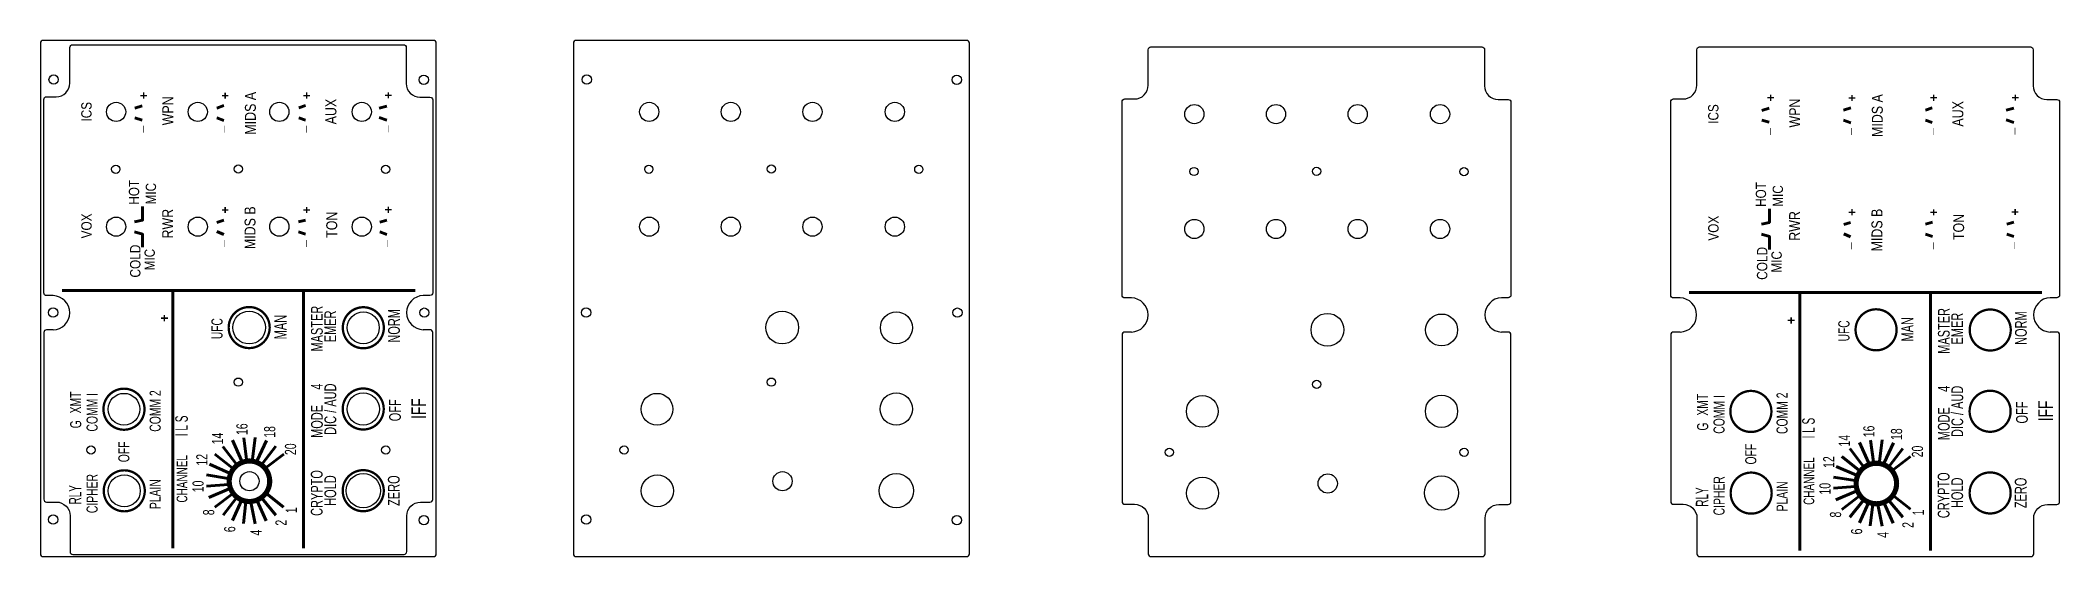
# Model space of a CAD drawing. Header units: millimetres. Extents: x 106 to 842, y 100 to 288.
import ezdxf

# ---------------------------------------------------------------- set-up
doc = ezdxf.new("R2010")
doc.units = ezdxf.units.MM
doc.layers.add('Layer1', color=7, linetype='Continuous')
doc.styles.add('Panel', font='ARLRDBD.TTF', dxfattribs={"width": 0.7})
doc.styles.add('Panel Heading', font='ARLRDBD.TTF', dxfattribs={"width": 0.6})
doc.styles.add('Panel Text', font='arial.ttf', dxfattribs={"width": 0.65})
doc.styles.add('Panel Title', font='ariblk.ttf', dxfattribs={"width": 0.85})

msp = doc.modelspace()

# ---------------------------------------------------------------- linework, layer by layer
at = {"layer": 'Layer1'}
for p, q in [((105.67, 287.18), (105.67, 101)), ((249, 288.18), (106.67, 288.18)), ((250, 101), (250, 287.18)), ((300, 287.18), (300, 101)), ((443.33, 288.18), (301, 288.18)), ((444.33, 101), (444.33, 287.18)), ((106.67, 100), (249, 100)), ((301, 100), (443.33, 100))]:
    msp.add_line(p, q, dxfattribs=at)
at = {"layer": 'Layer1', "lineweight": -3}
for points in [[(110.31, 195.13), (107.92, 195.13, -0.414214), (106.92, 196.13), (106.92, 266.64, -0.414214), (107.92, 267.64), (111.43, 267.64, 0.414214), (116.43, 272.64), (116.43, 285.62, -0.414214), (117.43, 286.62), (238.06, 286.62, -0.414214), (239.06, 285.62), (239.06, 272.48, 0.414214), (244.06, 267.48), (247.69, 267.48, -0.414214), (248.69, 266.48), (248.69, 196.19, -0.414214), (247.69, 195.19), (245.22, 195.19)], [(503.39, 194.31), (501, 194.31, -0.414214), (500, 195.31), (500, 265.82, -0.414214), (501, 266.82), (504.51, 266.82, 0.414214), (509.51, 271.82), (509.51, 284.8, -0.414214), (510.51, 285.8), (631.14, 285.8, -0.414214), (632.14, 284.8), (632.14, 271.65, 0.414214), (637.14, 266.65), (640.77, 266.65, -0.414214), (641.77, 265.65), (641.77, 195.36, -0.414214), (640.77, 194.36), (638.3, 194.36)], [(703.39, 194.31), (701, 194.31, -0.414214), (700, 195.31), (700, 265.82, -0.414214), (701, 266.82), (704.51, 266.82, 0.414214), (709.51, 271.82), (709.51, 284.8, -0.414214), (710.51, 285.8), (831.14, 285.8, -0.414214), (832.14, 284.8), (832.14, 271.65, 0.414214), (837.14, 266.65), (840.77, 266.65, -0.414214), (841.77, 265.65), (841.77, 195.36, -0.414214), (840.77, 194.36), (838.3, 194.36)], [(110.31, 182.67), (107.92, 182.67, 0.414214), (106.92, 181.67), (106.92, 120.89, 0.414214), (107.92, 119.89), (111.49, 119.89, -0.414214), (116.49, 114.89), (116.49, 101.82, 0.414214), (117.49, 100.82), (238.25, 100.82, 0.414214), (239.25, 101.82), (239.25, 114.85, -0.414214), (244.25, 119.85), (247.69, 119.85, 0.414214), (248.69, 120.85), (248.69, 181.69, 0.414214), (247.69, 182.69), (245.22, 182.69)], [(503.39, 181.85), (501, 181.85, 0.414214), (500, 180.85), (500, 120.07, 0.414214), (501, 119.07), (504.57, 119.07, -0.414214), (509.57, 114.07), (509.57, 101, 0.414214), (510.57, 100), (631.33, 100, 0.414214), (632.33, 101), (632.33, 114.03, -0.414214), (637.33, 119.03), (640.77, 119.03, 0.414214), (641.77, 120.03), (641.77, 180.86, 0.414214), (640.77, 181.86), (638.3, 181.86)], [(703.39, 181.85), (701, 181.85, 0.414214), (700, 180.85), (700, 120.07, 0.414214), (701, 119.07), (704.57, 119.07, -0.414214), (709.57, 114.07), (709.57, 101, 0.414214), (710.57, 100), (831.33, 100, 0.414214), (832.33, 101), (832.33, 114.03, -0.414214), (837.33, 119.03), (840.77, 119.03, 0.414214), (841.77, 120.03), (841.77, 180.86, 0.414214), (840.77, 181.86), (838.3, 181.86)]]:
    msp.add_lwpolyline(points, format="xyb", dxfattribs=at)
at = {"layer": 'Layer1', "lineweight": 60}
for points in [[(140.1, 263.5), (142.83, 264.29)], [(142.83, 259.15), (140.1, 259.93)], [(169.95, 263.52), (172.53, 264.4)], [(172.53, 258.99), (169.95, 259.98)], [(199.86, 263.58), (202.27, 264.41)], [(202.27, 259.06), (199.86, 259.94)], [(229.22, 263.53), (231.95, 264.25)], [(231.95, 259.08), (229.22, 260.03)], [(733.18, 262.68), (735.91, 263.47)], [(735.91, 258.32), (733.18, 259.11)], [(763.03, 262.7), (765.61, 263.58)], [(765.61, 258.17), (763.03, 259.16)], [(792.94, 262.76), (795.35, 263.58)], [(795.35, 258.24), (792.94, 259.12)], [(822.3, 262.71), (825.03, 263.42)], [(825.03, 258.26), (822.3, 259.21)], [(140, 222.04), (142.92, 222.66), (142.92, 227.59)], [(170.02, 221.84), (172.52, 222.63)], [(199.77, 221.99), (202.38, 222.69)], [(229.46, 221.97), (232, 222.7)], [(733.08, 221.21), (736, 221.83), (736, 226.77)], [(763.1, 221.02), (765.6, 221.8)], [(792.85, 221.17), (795.47, 221.87)], [(822.54, 221.14), (825.08, 221.88)], [(140, 218.35), (142.92, 217.53), (142.92, 212.79)], [(172.52, 217.46), (170.02, 218.47)], [(202.38, 217.51), (199.77, 218.35)], [(232, 217.47), (229.46, 218.42)], [(733.08, 217.52), (736, 216.71), (736, 211.97)], [(765.6, 216.63), (763.1, 217.65)], [(795.47, 216.69), (792.85, 217.53)], [(825.08, 216.65), (822.54, 217.6)], [(113.64, 197.04), (242.26, 197.04)], [(154, 103.06), (154, 197.04)], [(201.57, 103.06), (201.57, 197.04)], [(706.72, 196.22), (835.34, 196.22)], [(747.08, 102.24), (747.08, 196.22)], [(794.65, 102.24), (794.65, 196.22)], [(172.24, 140.18), (177.1, 133.83)], [(175.76, 142.4), (178.99, 135.08)], [(179.81, 143.32), (180.86, 135.39)], [(184.02, 143.4), (182.98, 135.47)], [(188.07, 142.33), (184.72, 135.07)], [(191.56, 140.26), (186.66, 133.94)], [(768.84, 141.58), (772.07, 134.26)], [(772.89, 142.5), (773.94, 134.57)], [(777.1, 142.58), (776.06, 134.64)], [(781.16, 141.5), (777.8, 134.24)], [(167.28, 133.7), (174.59, 130.47)], [(169.28, 137.33), (175.54, 132.35)], [(194.39, 137.29), (188, 132.47)], [(760.36, 132.88), (767.68, 129.65)], [(762.36, 136.51), (768.62, 131.53)], [(765.32, 139.36), (770.19, 133.01)], [(784.64, 139.44), (779.74, 133.11)], [(787.47, 136.47), (781.08, 131.65)], [(166.22, 125.72), (174.2, 126.32)], [(166.27, 129.83), (174.16, 128.52)], [(759.31, 124.9), (767.28, 125.5)], [(759.35, 129.01), (767.25, 127.7)], [(167.13, 121.52), (174.49, 124.66)], [(169.29, 118.03), (175.66, 122.86)], [(172.26, 115.15), (177.21, 121.43)], [(175.75, 113.14), (179.05, 120.43)], [(179.68, 112.04), (180.57, 119.99)], [(183.94, 111.99), (182.39, 119.83)], [(187.97, 113.04), (184.7, 120.35)], [(191.56, 115.15), (186.44, 121.3)], [(194.34, 118.07), (188.07, 123.04)], [(760.21, 120.69), (767.57, 123.84)], [(762.37, 117.2), (768.75, 122.03)], [(765.34, 114.33), (770.29, 120.61)], [(768.83, 112.31), (772.13, 119.6)], [(772.76, 111.21), (773.65, 119.16)], [(777.03, 111.16), (775.47, 119.01)], [(781.05, 112.22), (777.79, 119.52)], [(784.64, 114.33), (779.53, 120.48)], [(787.42, 117.25), (781.15, 122.22)]]:
    msp.add_lwpolyline(points, dxfattribs=at)
at = {"layer": 'Layer1', "lineweight": -3}
for points, const_width in [([(174.31, 183.5, 1), (189.27, 183.5, 1)], 0.839), ([(215.92, 183.43, 1), (230.88, 183.43, 1)], 0.839), ([(767.39, 182.68, 1), (782.35, 182.68, 1)], 0.839), ([(809, 182.61, 1), (823.96, 182.61, 1)], 0.839), ([(128.66, 153.74, 1), (143.63, 153.74, 1)], 0.839), ([(215.88, 153.81, 1), (230.84, 153.81, 1)], 0.839), ([(721.75, 152.92, 1), (736.71, 152.92, 1)], 0.839), ([(808.96, 152.99, 1), (823.92, 152.99, 1)], 0.839), ([(174.51, 127.47, 1), (189.27, 127.47, 1)], 1.87), ([(767.59, 126.65, 1), (782.35, 126.65, 1)], 1.87), ([(128.77, 123.98, 1), (143.73, 123.98, 1)], 0.839), ([(215.88, 124.03, 1), (230.85, 124.03, 1)], 0.839), ([(721.85, 123.15, 1), (736.81, 123.15, 1)], 0.839), ([(808.97, 123.21, 1), (823.93, 123.21, 1)], 0.839)]:
    msp.add_lwpolyline(points, format="xyb", close=True, dxfattribs=dict(at, const_width=const_width))
for centre, radius in [((110.51, 273.9), 1.7), ((245.42, 273.85), 1.7), ((304.84, 273.9), 1.7), ((439.74, 273.85), 1.7), ((133.28, 262.12), 3.5), ((163.04, 262.12), 3.5), ((192.79, 262.12), 3.5), ((222.84, 262.12), 3.5), ((327.61, 262.12), 3.5), ((357.36, 262.12), 3.5), ((387.12, 262.12), 3.5), ((417.16, 262.12), 3.5), ((526.36, 261.3), 3.5), ((556.12, 261.3), 3.5), ((585.87, 261.3), 3.5), ((615.92, 261.3), 3.5), ((133.16, 241.21), 1.5), ((177.83, 241.28), 1.5), ((231.56, 241.17), 1.5), ((327.49, 241.21), 1.5), ((372.15, 241.28), 1.5), ((425.89, 241.17), 1.5), ((526.24, 240.39), 1.5), ((570.91, 240.46), 1.5), ((624.64, 240.35), 1.5), ((133.28, 220.27), 3.5), ((163.04, 220.27), 3.5), ((192.79, 220.27), 3.5), ((222.84, 220.27), 3.5), ((327.61, 220.27), 3.5), ((357.36, 220.27), 3.5), ((387.12, 220.27), 3.5), ((417.16, 220.27), 3.5), ((526.36, 219.45), 3.5), ((556.12, 219.45), 3.5), ((585.87, 219.45), 3.5), ((615.92, 219.45), 3.5), ((110.3, 188.96), 1.7), ((181.79, 183.5), 5.99), ((223.4, 183.43), 5.83), ((245.64, 188.94), 1.7), ((304.62, 188.96), 1.7), ((376.11, 183.5), 5.99), ((417.73, 183.43), 5.83), ((439.97, 188.94), 1.7), ((574.87, 182.68), 5.99), ((616.48, 182.61), 5.83), ((177.84, 163.61), 1.5), ((372.16, 163.61), 1.5), ((570.92, 162.78), 1.5), ((136.15, 153.74), 5.78), ((223.36, 153.81), 5.88), ((330.47, 153.74), 5.78), ((417.69, 153.81), 5.88), ((529.23, 152.92), 5.78), ((616.44, 152.99), 5.88), ((124.13, 138.86), 1.5), ((231.58, 138.85), 1.5), ((318.46, 138.86), 1.5), ((517.21, 138.03), 1.5), ((624.67, 138.03), 1.5), ((136.25, 123.98), 5.84), ((181.89, 127.47), 3.5), ((223.37, 124.03), 6.24), ((330.58, 123.98), 5.84), ((376.21, 127.47), 3.5), ((417.69, 124.03), 6.24), ((529.33, 123.15), 5.84), ((574.97, 126.65), 3.5), ((616.45, 123.21), 6.24), ((110.34, 113.52), 1.7), ((245.47, 113.29), 1.7), ((304.67, 113.52), 1.7), ((439.8, 113.29), 1.7)]:
    msp.add_circle(centre, radius, dxfattribs=at)
at = {"layer": 'Layer1'}
for centre, start, end in [((106.67, 287.18), 90, 180), ((249, 287.18), 0, 90), ((301, 287.18), 90, 180), ((443.33, 287.18), 0, 90), ((106.67, 101), 180, 270), ((249, 101), 270, 0), ((301, 101), 180, 270), ((443.33, 101), 270, 0)]:
    msp.add_arc(centre, 1, start, end, dxfattribs=at)
at = {"layer": 'Layer1', "lineweight": -3}
for centre, radius, start, end in [((110.15, 188.9), 6.23, 271.47552, 88.52448), ((245.46, 188.94), 6.26, 92.2291, 267.7709), ((503.23, 188.08), 6.23, 271.47552, 88.52448), ((638.54, 188.11), 6.26, 92.2291, 267.7709), ((703.23, 188.08), 6.23, 271.47552, 88.52448), ((838.54, 188.11), 6.26, 92.2291, 267.7709)]:
    msp.add_arc(centre, radius, start, end, dxfattribs=at)

# ---------------------------------------------------------------- texts
for s, height, style, width, p in [('ICS', 3.754, 'Panel Heading', 0.85, (124.33, 258.62)), ('WPN', 3.979, 'Panel Heading', 0.85, (154.1, 257.23)), ('MIDS A', 3.979, 'Panel Heading', 0.85, (184.22, 253.82)), ('AUX', 3.984, 'Panel Heading', 0.85, (213.58, 257.58)), ('WPN', 3.979, 'Panel Heading', 0.85, (747.18, 256.41)), ('MIDS A', 3.979, 'Panel Heading', 0.85, (777.3, 252.99)), ('AUX', 3.984, 'Panel Heading', 0.85, (806.67, 256.76)), ('ICS', 3.754, 'Panel Heading', 0.85, (717.41, 257.8)), ('HOT', 3.752, 'Panel Heading', 0.85, (141.68, 228.31)), ('MIC', 3.752, 'Panel Heading', 0.85, (147.84, 228.39)), ('HOT', 3.752, 'Panel Heading', 0.85, (734.76, 227.49)), ('MIC', 3.752, 'Panel Heading', 0.85, (740.92, 227.56)), ('VOX', 3.78, 'Panel Heading', 0.85, (124.37, 216.01)), ('RWR', 3.979, 'Panel Heading', 0.85, (154.06, 215.97)), ('MIDS B', 3.979, 'Panel Heading', 0.85, (184.09, 212.09)), ('TON', 3.979, 'Panel Heading', 0.85, (213.87, 216.22)), ('VOX', 3.78, 'Panel Heading', 0.85, (717.45, 215.18)), ('RWR', 3.979, 'Panel Heading', 0.85, (747.14, 215.15)), ('MIDS B', 3.979, 'Panel Heading', 0.85, (777.17, 211.26)), ('TON', 3.979, 'Panel Heading', 0.85, (806.96, 215.4)), ('COLD', 3.8, 'Panel Heading', 0.85, (142.15, 201.73)), ('MIC', 3.752, 'Panel Heading', 0.85, (147.39, 204.37)), ('COLD', 3.8, 'Panel Heading', 0.85, (735.23, 200.9)), ('MIC', 3.752, 'Panel Heading', 0.85, (740.48, 203.55)), ('XMT', 4.038, 'Panel', 0.7, (120.5, 152.2)), ('COMM I', 4.038, 'Panel', 0.7, (126.55, 145.6)), ('COMM 2', 4.038, 'Panel', 0.7, (149.54, 145.52)), ('XMT', 4.038, 'Panel', 0.7, (713.58, 151.38)), ('COMM I', 4.038, 'Panel', 0.7, (719.64, 144.78)), ('COMM 2', 4.038, 'Panel', 0.7, (742.62, 144.7)), ('G', 4.04, 'Panel', 0.7, (120.58, 146.77)), ('I L S', 4.554, 'Panel Heading', 0.6, (159.42, 143.91)), ('16', 4.079, 'Panel', 0.7, (181.2, 144.33)), ('18', 4.079, 'Panel', 0.7, (191.28, 143.33)), ('G', 4.04, 'Panel', 0.7, (713.66, 145.94)), ('I L S', 4.554, 'Panel Heading', 0.6, (752.5, 143.09)), ('16', 4.079, 'Panel', 0.7, (774.28, 143.51)), ('OFF', 4.038, 'Panel', 0.7, (138.12, 134.41)), ('14', 4.079, 'Panel', 0.7, (172.27, 140.94)), ('20', 4.079, 'Panel', 0.7, (198.89, 137.02)), ('OFF', 4.038, 'Panel', 0.7, (731.21, 133.59)), ('14', 4.079, 'Panel', 0.7, (765.35, 140.12)), ('18', 4.079, 'Panel', 0.7, (784.36, 142.51)), ('20', 4.079, 'Panel', 0.7, (791.98, 136.19)), ('CHANNEL', 3.871, 'Panel', 0.7, (159.23, 119.7)), ('12', 4.079, 'Panel', 0.7, (166.57, 133.17)), ('CHANNEL', 3.871, 'Panel', 0.7, (752.31, 118.87)), ('12', 4.079, 'Panel', 0.7, (759.66, 132.34)), ('RLY', 4.504, 'Panel Heading', 0.6, (120.58, 119.03)), ('CIPHER', 4.038, 'Panel', 0.7, (126.55, 115.85)), ('PLAIN', 4.038, 'Panel', 0.7, (149.54, 117.32)), ('10', 4.079, 'Panel', 0.7, (165.19, 123.47)), ('RLY', 4.504, 'Panel Heading', 0.6, (713.66, 118.21)), ('CIPHER', 4.038, 'Panel', 0.7, (719.64, 115.03)), ('PLAIN', 4.038, 'Panel', 0.7, (742.62, 116.5)), ('10', 4.079, 'Panel', 0.7, (758.27, 122.64)), ('1', 4.08, 'Panel', 0.7, (199.2, 115.85)), ('8', 4.08, 'Panel', 0.7, (169.04, 115.08)), ('6', 4.08, 'Panel', 0.7, (176.73, 108.92)), ('2', 4.08, 'Panel', 0.7, (195.43, 111.3)), ('8', 4.08, 'Panel', 0.7, (762.12, 114.25)), ('2', 4.08, 'Panel', 0.7, (788.51, 110.48)), ('1', 4.08, 'Panel', 0.7, (792.28, 115.02)), ('4', 4.08, 'Panel', 0.7, (186.35, 107.68)), ('6', 4.08, 'Panel', 0.7, (769.81, 108.09)), ('4', 4.08, 'Panel', 0.7, (779.43, 106.86))]:
    msp.add_text(s, height=height, rotation=90, dxfattribs=dict(at, style=style, width=width)).set_placement(p)
at = {"layer": 'Layer1', "lineweight": 60}
for s, height, style, width, p in [('+', 3.28, 'Panel Title', 0.85, (144.92, 266.77)), ('+', 3.28, 'Panel Title', 0.85, (174.62, 266.74)), ('+', 3.28, 'Panel Title', 0.85, (204.33, 266.77)), ('+', 3.28, 'Panel Title', 0.85, (234.14, 266.83)), ('+', 3.28, 'Panel Title', 0.85, (738.01, 265.95)), ('+', 3.28, 'Panel Title', 0.85, (767.7, 265.91)), ('+', 3.28, 'Panel Title', 0.85, (797.41, 265.95)), ('+', 3.28, 'Panel Title', 0.85, (827.23, 266.01)), ('_', 3.28, 'Panel Title', 0.85, (142.72, 254.6)), ('_', 3.28, 'Panel Title', 0.85, (172.42, 254.56)), ('_', 3.28, 'Panel Title', 0.85, (202.13, 254.6)), ('_', 3.28, 'Panel Title', 0.85, (231.95, 254.66)), ('_', 3.28, 'Panel Title', 0.85, (735.81, 253.77)), ('_', 3.28, 'Panel Title', 0.85, (765.5, 253.74)), ('_', 3.28, 'Panel Title', 0.85, (795.21, 253.77)), ('_', 3.28, 'Panel Title', 0.85, (825.03, 253.84)), ('+', 3.28, 'Panel Title', 0.85, (174.62, 225.08)), ('+', 3.28, 'Panel Title', 0.85, (204.36, 225.03)), ('+', 3.28, 'Panel Title', 0.85, (234.06, 225.12)), ('+', 3.28, 'Panel Title', 0.85, (767.7, 224.25)), ('+', 3.28, 'Panel Title', 0.85, (797.44, 224.21)), ('+', 3.28, 'Panel Title', 0.85, (827.14, 224.3)), ('_', 3.28, 'Panel Title', 0.85, (172.42, 212.9)), ('_', 3.28, 'Panel Title', 0.85, (202.16, 212.86)), ('_', 3.28, 'Panel Title', 0.85, (231.86, 212.95)), ('_', 3.28, 'Panel Title', 0.85, (765.5, 212.08)), ('_', 3.28, 'Panel Title', 0.85, (795.24, 212.04)), ('_', 3.28, 'Panel Title', 0.85, (824.94, 212.13)), ('+', 3.45, 'Panel Title', 0.85, (152.53, 185.55)), ('UFC', 4.081, 'Panel Text', 0.65, (172.09, 179.3)), ('MAN', 4.442, 'Panel Text', 0.65, (195.42, 179.2)), ('MASTER', 4.281, 'Panel', 0.7, (208.61, 174.75)), ('EMER', 4.281, 'Panel', 0.7, (213.5, 178.14)), ('NORM', 4.281, 'Panel', 0.7, (236.72, 178)), ('+', 3.45, 'Panel Title', 0.85, (745.61, 184.73)), ('UFC', 4.081, 'Panel Text', 0.65, (765.17, 178.48)), ('MAN', 4.442, 'Panel Text', 0.65, (788.5, 178.38)), ('MASTER', 4.281, 'Panel', 0.7, (801.69, 173.93)), ('EMER', 4.281, 'Panel', 0.7, (806.58, 177.32)), ('NORM', 4.281, 'Panel', 0.7, (829.8, 177.18)), ('MODE     4', 4.281, 'Panel', 0.7, (208.62, 143.28)), ('DIC / AUD', 4.281, 'Panel', 0.7, (213.52, 144.41)), ('MODE     4', 4.281, 'Panel', 0.7, (801.7, 142.46)), ('DIC / AUD', 4.281, 'Panel', 0.7, (806.6, 143.59)), ('OFF', 4.281, 'Panel', 0.7, (237.09, 149.34)), ('IFF', 5.366, 'Panel', 0.7, (246.24, 150.17)), ('OFF', 4.281, 'Panel', 0.7, (830.18, 148.52)), ('IFF', 5.366, 'Panel', 0.7, (839.32, 149.35)), ('CRYPTO', 4.281, 'Panel', 0.7, (208.55, 114.84)), ('HOLD', 4.281, 'Panel', 0.7, (213.5, 118.52)), ('ZERO', 4.281, 'Panel', 0.7, (236.64, 118.49)), ('CRYPTO', 4.281, 'Panel', 0.7, (801.63, 114.02)), ('HOLD', 4.281, 'Panel', 0.7, (806.58, 117.7)), ('ZERO', 4.281, 'Panel', 0.7, (829.72, 117.67))]:
    msp.add_text(s, height=height, rotation=90, dxfattribs=dict(at, style=style, width=width)).set_placement(p)

doc.saveas('drawing.dxf')
